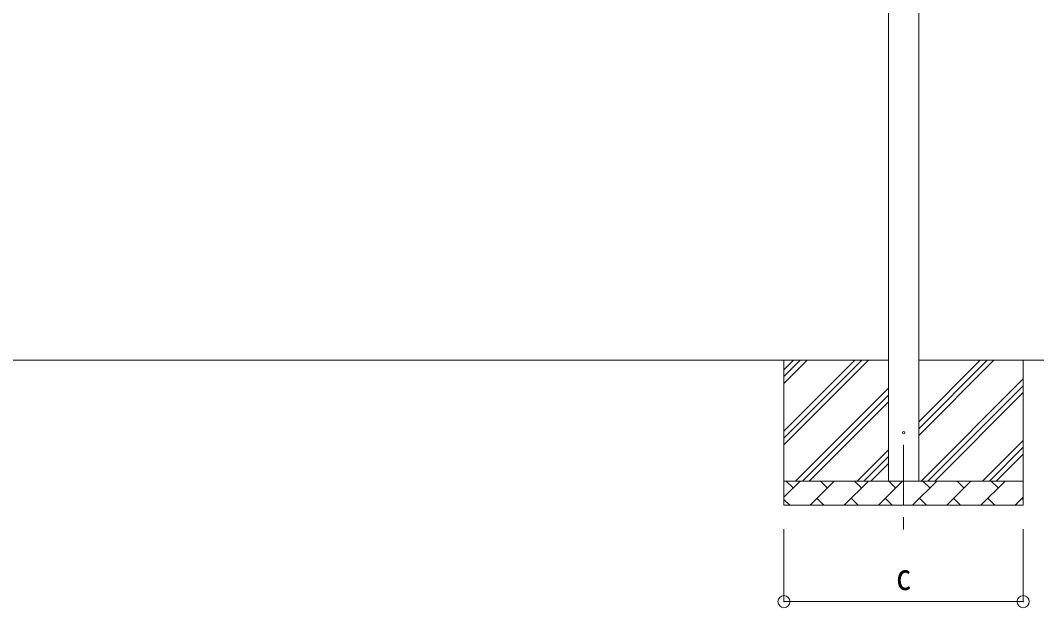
# Model space of a CAD drawing. Units: millimetres at full size, sheet at 1:50; details may follow other scales. Extents: x -14053 to 14053, y -9700 to 9700.
# Drawn here: x -9380 to -5174, y -54 to 2377 of the extents above; entities that cross this region are included whole.
import ezdxf
from ezdxf.enums import TextEntityAlignment as Align

# ---------------------------------------------------------------- set-up
doc = ezdxf.new("R2010")
doc.units = ezdxf.units.MM
doc.header["$LTSCALE"] = 50
doc.header["$PDMODE"] = 32
doc.header["$PDSIZE"] = 50
doc.linetypes.add('CHAIN1', pattern=[8, 5, -1, 1, -1])
for name, color, linetype, lineweight in [('0-2_建具', 4, 'Continuous', 9), ('0-3_階段', 7, 'CHAIN1', 9), ('0-4_設備', 7, 'Continuous', 9), ('0-8_外構', 6, 'Continuous', 9)]:
    doc.layers.add(name, color=color, linetype=linetype, lineweight=lineweight)
doc.styles.add('ＭＳ ゴシック', font='')
doc.styles.get('ＭＳ ゴシック').set_extended_font_data('MS Gothic')

msp = doc.modelspace()

# ---------------------------------------------------------------- linework, layer by layer
at = {"layer": '0-2_建具'}
for p, q in [((-5786.96, 469.69), (-5786.96, 3313.69)), ((-5661.96, 3313.69), (-5661.96, 469.69))]:
    msp.add_line(p, q, dxfattribs=at)
msp.add_circle((-5724.46, 669.69), 4.5, dxfattribs=at)
at = {"layer": '0-3_階段'}
msp.add_line((-5724.46, 619.69), (-5724.46, 267.37), dxfattribs=at)
at = {"layer": '0-4_設備'}
for p, q in [((-5786.96, 969.69), (-10998.46, 969.69)), ((-6219.46, 969.69), (-6219.46, 369.69)), ((-6219.46, 619.64), (-5869.41, 969.69)), ((-6219.46, 647.92), (-5897.69, 969.69)), ((-6219.46, 676.21), (-5925.98, 969.69)), ((-6219.46, 874.2), (-6123.97, 969.69)), ((-6219.46, 902.48), (-6152.25, 969.69)), ((-6219.46, 930.77), (-6180.54, 969.69)), ((-2850.46, 969.69), (-5661.96, 969.69)), ((-5661.96, 658.02), (-5350.29, 969.69)), ((-5661.96, 714.59), (-5406.86, 969.69)), ((-5661.96, 686.31), (-5378.58, 969.69)), ((-5229.46, 969.69), (-5229.46, 369.69)), ((-5652.3, 469.69), (-5229.46, 892.53)), ((-6171.42, 469.69), (-5786.96, 854.15)), ((-5624.02, 469.69), (-5229.46, 864.25)), ((-6143.13, 469.69), (-5786.96, 825.86)), ((-5595.73, 469.69), (-5229.46, 835.96)), ((-6114.85, 469.69), (-5786.96, 797.58)), ((-5397.74, 469.69), (-5229.46, 637.97)), ((-5916.86, 469.69), (-5786.96, 599.59)), ((-5369.46, 469.69), (-5229.46, 609.69)), ((-5888.58, 469.69), (-5786.96, 571.31)), ((-5341.17, 469.69), (-5229.46, 581.4)), ((-5860.29, 469.69), (-5786.96, 543.02)), ((-6219.46, 469.69), (-5229.46, 469.69)), ((-6219.46, 403.22), (-6152.99, 469.69)), ((-6181.54, 441.14), (-6210.09, 469.69)), ((-6111.57, 369.69), (-6011.57, 469.69)), ((-6040.12, 441.14), (-6068.67, 469.69)), ((-5970.14, 369.69), (-5870.14, 469.69)), ((-5898.7, 441.14), (-5927.25, 469.69)), ((-5828.72, 369.69), (-5728.72, 469.69)), ((-5757.28, 441.14), (-5785.83, 469.69)), ((-5687.3, 369.69), (-5587.3, 469.69)), ((-5615.86, 441.14), (-5644.41, 469.69)), ((-5545.88, 369.69), (-5445.88, 469.69)), ((-5474.43, 441.14), (-5502.99, 469.69)), ((-5404.46, 369.69), (-5304.46, 469.69)), ((-5333.01, 441.14), (-5361.57, 469.69)), ((-6219.46, 393.27), (-6195.88, 369.69)), ((-6083.01, 398.24), (-6054.46, 369.69)), ((-5941.59, 398.24), (-5913.04, 369.69)), ((-5800.17, 398.24), (-5771.62, 369.69)), ((-5658.75, 398.24), (-5630.2, 369.69)), ((-5517.33, 398.24), (-5488.77, 369.69)), ((-5375.91, 398.24), (-5347.35, 369.69)), ((-5263.04, 369.69), (-5229.46, 403.27)), ((-5234.48, 398.24), (-5229.46, 393.22)), ((-5229.46, 369.69), (-6219.46, 369.69))]:
    msp.add_line(p, q, dxfattribs=at)
at = {"layer": '0-8_外構'}
for p, q in [((-6219.46, -29.31), (-6219.46, 270.69)), ((-5229.46, -29.31), (-5229.46, 270.69)), ((-6219.46, -29.31), (-5229.46, -29.31))]:
    msp.add_line(p, q, dxfattribs=at)
for p in [(-6219.46, -29.31), (-5229.46, -29.31)]:
    msp.add_point(p, dxfattribs=at)

# ---------------------------------------------------------------- texts
at = {"layer": '0-8_外構', "color": 7, "style": 'ＭＳ ゴシック', "width": 0.85}
msp.add_text('c', height=110, dxfattribs=at).set_placement((-5755.71, -14.31), align=Align.BOTTOM_LEFT)

doc.saveas('drawing.dxf')
